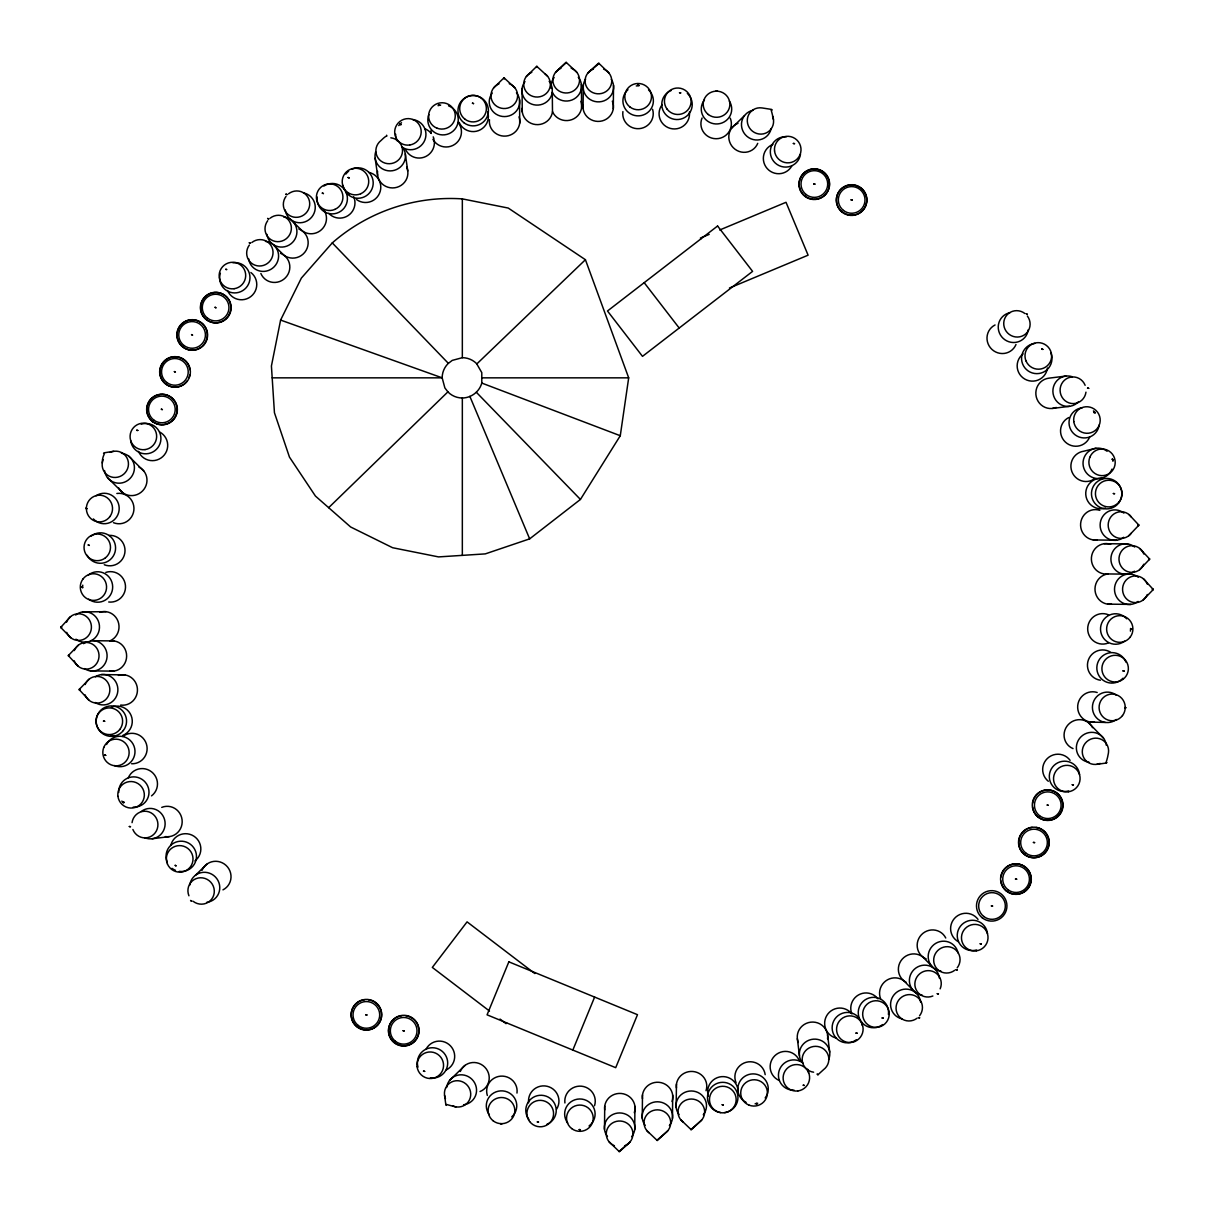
<?xml version="1.0" encoding="UTF-8"?>
<svg xmlns="http://www.w3.org/2000/svg" width="1214" height="1214" viewBox="0 0 1214 1214"><rect width="100%" height="100%" fill="white"/><g stroke="black" fill="none" stroke-linecap="round" stroke-linejoin="round"><path stroke-width="1.5" d="M103.554 453.338C106.104 452.473 102.037 455.811 102.264 462.944M583.084 108.501L583.312 85.117M613.298 108.744L613.525 85.375M604.496 1129.46L604.724 1106.075M634.71 1129.703L634.937 1106.333M642.252 1118.291L642.479 1094.922M672.465 1118.534L672.693 1095.165M676.137 1107.502L676.456 1084.102M1106.971 762.513C1104.937 762.893 1106.667 763.303 1108.443 752.938A13.354 12.975 -44.5 0 0 1095.149 738.158A13.354 12.975 -44.5 0 0 1082.524 754.228A13.354 12.975 -44.5 0 0 1100.203 763.424M481.791 383.063L481.791 372.622L476.586 363.593A20.152 20.152 0 0 0 462.337 357.69L452.245 360.391L448.072 363.593A20.152 20.152 0 0 0 442.169 377.842L444.87 387.919L448.072 392.092A20.152 20.152 0 0 0 462.337 397.995C471.244 397.949 479.439 391.652 481.791 383.063L620.278 435.72L580.429 499.44L529.653 538.864L485.281 553.888L438.542 556.907L392.623 547.726L350.634 526.982L315.443 496.071L289.463 457.101L274.44 412.745L271.42 366.006L280.601 320.071L301.36 278.097L332.272 242.906A179.414 179.414 0 0 1 462.337 198.884L508.256 208.064L585.421 259.72L628.685 377.842L620.278 435.72M772.15 110.079C770.344 109.958 770.89 107.12 773.47 119.533M572.841 1050.064L594.617 997.073M70.564 616.606L60.7 627.395L70.822 637.79M78.394 645.135L68.318 655.575L78.227 666.319M1128.823 535.723L1138.899 525.131L1128.99 514.539M1139.627 569.685L1149.704 559.108L1139.809 548.516M1143.224 599.928L1153.3 589.503L1143.391 578.759M818.008 1074.694L817.098 1074.011L817.902 1074.8L823.502 1069.686A13.354 13.005 -7.7 0 0 823.76 1049.048A13.354 13.005 -7.7 0 0 803.258 1054.283A13.354 13.005 -7.7 0 0 813.608 1072.205M506.633 1022.871L506.026 1023.645L500.016 1019.062M68.424 655.287L69.426 655.575L68.424 656M89.199 679.112L79.122 689.537L89.032 700.281M1149.491 559.639L1148.596 559.093L1149.597 558.835M1153.179 589.776L1152.192 589.336L1153.194 589.078M386.629 135.224C386.978 137.41 388.177 133.328 380.999 140.536A13.354 13.005 -8.9 0 0 381.15 161.174A13.354 13.005 -8.9 0 0 401.546 155.529A13.354 13.005 -8.9 0 0 390.832 137.819M493.597 87.939L503.992 77.817L514.782 87.681M503.719 77.924L504.159 78.925L504.432 77.924M526.375 76.436L536.77 66.33L547.544 76.194M536.497 66.436L536.937 67.438L537.195 66.436M557.954 69.972L566.058 62.263L576.68 72.127M555.511 72.385L566.452 62.475M195.5 875.233L206.759 864.216M328.66 507.68L447.905 391.864M731.845 127.88L744.516 115.588M449.559 1080.414L464.977 1065.406M476.829 363.927L585.421 259.72M587.895 72.992L599.094 63.431M630.127 1141.828L619.383 1151.737L608.958 1141.646M667.882 1130.659L657.29 1140.568L646.713 1130.492M701.844 1119.854L691.252 1129.764L680.675 1119.672M590.383 70.64L598.639 63.098L609.064 73.174M627.638 1144.18L619.003 1151.509M60.912 626.849L61.808 627.228L60.928 627.775M83.523 643.648L86.194 642.085M79.35 689.157L80.23 689.552L79.335 690.068M1138.671 525.677L1137.791 525.131L1138.686 524.752M709.188 234.378L700.463 238.02L700.842 238.93M719.674 230.007L786.019 202.298L808.099 255.183L729.447 288.022M1095.923 448.269L1083.799 451.198A15.236 15.023 76.2 0 0 1071.856 471.563A15.236 15.023 76.2 0 0 1094.163 479.09M104.192 452.822L113.615 451.304M1096.864 764.334L1106.455 762.999M1065.877 376.067L1048.82 378.176A15.236 14.841 82.3 0 0 1036.316 397.054A15.236 14.841 82.3 0 0 1056.286 407.449M1052.538 408.42L1069.595 406.326M152.145 838.753L169.201 836.643M82.673 611.902L106.043 611.674M272.194 377.842L442.169 377.842L280.601 320.071M482.489 377.842L628.685 377.842M1104.3 543.69L1127.685 543.933M1110.643 544.327A15.236 14.72 -89.5 0 0 1091.447 557.363A15.236 14.72 -89.5 0 0 1107.896 573.949L1125.651 574.131M1107.654 604.147L1131.023 604.39M92.37 640.704L113.964 640.916M90.337 670.902L113.721 671.13M1093.237 539.942L1116.637 540.245M101.384 674.574L124.784 674.878M446.373 1105.393C445.917 1103.602 445.614 1104.619 455.948 1106.88M1090.567 722.102L1105.317 722.436M771.649 109.427L762.073 107.94A13.354 12.975 45.5 0 0 747.293 121.233A13.354 12.975 45.5 0 0 763.363 133.874A13.354 12.975 45.5 0 0 772.559 116.18M349.192 194.255L346.172 192.571L344.139 189.172A15.236 15.129 -60.5 0 1 343.046 185.363M534.828 973.552L467.071 921.866L432.321 967.421L489.485 1011.034M292.271 221.069L302.256 230.872A15.236 14.902 -45.7 0 0 324.123 210.326M273.939 245.41L283.939 255.213A15.236 14.902 -45.7 0 0 306.156 250.281A15.236 14.902 -45.7 0 0 298.856 228.991M690.827 1129.642L699.37 1122.206A13.354 12.899 0.5 0 0 701.237 1103.283A13.354 12.899 0.5 0 0 681.555 1103.131A13.354 12.899 0.5 0 0 683.118 1122.07M128.593 456.024L143.905 471.138M107.485 477.633L122.811 492.763M932.64 966.981L922.837 956.981A15.236 14.902 -44.5 0 0 900.879 960.896A15.236 14.902 -44.5 0 0 906.221 982.338M915.037 992.187L904.035 980.942A15.236 14.902 -44.5 0 0 880.59 998.727M1088.503 722.709L1103.526 738.127M476.343 392.274L580.429 499.44M332.272 242.906L448.376 363.365M644.179 282.665L679.187 328.023M656.759 1140.356L665.393 1133.026A13.354 12.899 0.5 0 0 667.275 1114.103A13.354 12.899 0.5 0 0 647.593 1113.936A13.354 12.899 0.5 0 0 649.156 1132.89M856.462 1039.685A15.236 15.129 -59.4 0 1 835.217 1036.908A15.236 15.129 -59.4 0 1 838.13 1015.572A15.236 15.129 -59.4 0 1 859.375 1018.364L861.333 1021.793A15.236 15.129 -59.4 0 1 862.335 1025.633M469.848 396.356L529.653 538.864M405.309 153.905L407.752 170.916M375.141 158.23L377.584 175.241M444.552 1095.301L445.872 1104.892M827.599 1035.056L829.708 1052.113M797.355 1038.759L799.465 1055.831M551.217 88.44L551.171 84.601A15.236 14.72 -0.7 0 1 554.115 77.514M581.385 84.236L581.627 107.621M522.232 108.183A15.236 14.72 -0.7 0 0 535.541 124.541A15.236 14.72 -0.7 0 0 552.491 111.673L552.249 88.288L551.171 84.601A15.236 14.72 -0.7 0 0 549.153 81.292M522.035 88.652L522.278 112.022M519.546 99.76L519.713 123.16M462.337 198.884L462.337 357.69M462.337 397.995L462.337 555.375M1124.574 641.174A15.236 15.008 -89.5 0 1 1103.814 638.534A15.236 15.008 -89.5 0 1 1105.817 617.395A15.236 15.008 -89.5 0 1 1126.698 618.806M1130.538 628.457A15.236 15.008 -89.5 0 1 1130.401 631.113M1108.321 642.98A15.236 15.008 -89.5 0 1 1087.683 628.731A15.236 15.008 -89.5 0 1 1108.564 614.83M1032.689 803.091A15.236 15.236 0 0 1 1056.074 792.423A15.236 15.236 0 0 1 1055.861 818.13A15.236 15.236 0 0 1 1032.659 807.067M836.446 1038.091A15.236 15.129 -59.4 0 1 826.719 1015.648A15.236 15.129 -59.4 0 1 851.029 1012.962M851.879 1013.963A15.236 15.129 -59.4 0 1 877.98 998.864M859.375 1018.364A15.236 15.129 -59.4 0 1 871.5 997.453A15.236 15.129 -59.4 0 1 888.42 1014.494M882.578 1024.586A15.236 15.129 -59.4 0 1 861.333 1021.793M932.868 995.996A13.354 13.05 -44.5 0 1 914.931 985.571A13.354 13.05 -44.5 0 1 930.03 970.73A13.354 13.05 -44.5 0 1 940.152 988.833M922.2 995.146A15.236 14.902 -44.5 0 1 909.407 979.592A15.236 14.902 -44.5 0 1 924.082 965.16A15.236 14.902 -44.5 0 1 939.424 978.196M926.206 958.939A15.236 14.902 -44.5 0 1 921.335 934.841A15.236 14.902 -44.5 0 1 945.752 937.997M941.002 971.185A15.236 14.902 -44.5 0 1 928.194 956.071A15.236 14.902 -44.5 0 1 942.034 941.26A15.236 14.902 -44.5 0 1 958.043 952.944M902.093 1018.895A15.236 14.902 -44.5 0 1 890.681 1002.688A15.236 14.902 -44.5 0 1 905.705 989.106A15.236 14.902 -44.5 0 1 920.622 1002.157M642.449 1098.761A15.236 14.72 0.5 0 1 659.02 1082.311A15.236 14.72 0.5 0 1 672.07 1101.508M645.211 1125.363A15.236 14.72 0.5 0 1 647.168 1105.559A15.236 14.72 0.5 0 1 667.761 1105.726A15.236 14.72 0.5 0 1 669.384 1125.56M958.453 941.791A15.236 15.114 -44.2 0 1 954.386 918.512A15.236 15.114 -44.2 0 1 978.029 919.393M976.633 949.955A15.236 15.114 -44.2 0 1 957.618 938.908A15.236 15.114 -44.2 0 1 969.91 920.485A15.236 15.114 -44.2 0 1 987.498 933.672M1068.699 790.891A15.236 15.114 -44.2 0 1 1049.685 779.843A15.236 15.114 -44.2 0 1 1061.977 761.406A15.236 15.114 -44.2 0 1 1079.565 774.608M1048.319 781.27A15.236 15.114 -44.2 0 1 1047.363 758.477A15.236 15.114 -44.2 0 1 1070.095 760.328M1036.134 827.432A15.236 15.236 0 0 1 1048.638 846.811A15.236 15.236 0 0 1 1027.651 856.371A15.236 15.236 0 0 1 1021.232 834.23M1022.006 833.153A15.236 15.236 0 0 1 1027.09 828.95M1028.304 828.403A15.236 15.236 0 0 1 1032.158 827.402M1138.095 601.431A15.236 14.72 -89.5 0 1 1118.291 599.473A15.236 14.72 -89.5 0 1 1118.458 578.881A15.236 14.72 -89.5 0 1 1138.292 577.257M1147.321 594.481A13.354 12.899 -89.5 0 1 1127.518 599.807A13.354 12.899 -89.5 0 1 1127.7 578.623A13.354 12.899 -89.5 0 1 1147.412 584.268M1111.493 604.193A15.236 14.72 -89.5 0 1 1095.089 590.93A15.236 14.72 -89.5 0 1 1107.896 573.949M1134.498 571.187A15.236 14.72 -89.5 0 1 1114.695 569.229A15.236 14.72 -89.5 0 1 1114.862 548.637A15.236 14.72 -89.5 0 1 1134.695 547.013M954.69 970.305A13.354 13.05 -44.5 0 1 933.93 962.748A13.354 13.05 -44.5 0 1 949.97 946.966A13.354 13.05 -44.5 0 1 957.178 967.861M1000.989 877.009A15.236 15.236 0 0 1 1024.358 866.341A15.236 15.236 0 0 1 1024.146 892.047A15.236 15.236 0 0 1 1000.943 880.985M1116.379 719.477A15.236 14.947 -88.8 0 1 1096.288 717.58A15.236 14.947 -88.8 0 1 1096.409 696.988A15.236 14.947 -88.8 0 1 1116.531 695.303M1094.467 722.118A15.236 14.947 -88.8 0 1 1077.729 705.592A15.236 14.947 -88.8 0 1 1097.183 692.496M509.243 83.69A13.354 12.899 -0.7 0 1 514.964 103.372A13.354 12.899 -0.7 0 1 493.794 103.63A13.354 12.899 -0.7 0 1 499.03 83.812M516.451 92.765A15.236 14.72 -0.7 0 1 514.888 112.599A15.236 14.72 -0.7 0 1 494.31 112.841A15.236 14.72 -0.7 0 1 492.277 93.053M519.061 116.817A15.236 14.72 -0.7 0 1 506.086 136.059A15.236 14.72 -0.7 0 1 489.454 119.685M412.699 119.549A15.236 15.038 -45.7 0 1 424.824 140.141A15.236 15.038 -45.7 0 1 401.652 146.773M396.841 140.642A15.236 15.038 -45.7 0 1 395.673 134.208M398.738 125.603A15.236 15.038 -45.7 0 1 401.515 122.751M433.216 136.863A15.236 15.038 -45.7 0 1 434.02 139.367M434.263 140.672A15.236 15.038 -45.7 0 1 405.871 150.141M424.976 128.821A15.236 15.038 -45.7 0 1 431.228 133.479M578.289 77.241A15.236 14.72 -0.7 0 1 574.07 98.987A15.236 14.72 -0.7 0 1 552.294 92.143A15.236 14.72 -0.7 0 1 531.489 104.055A15.236 14.72 -0.7 0 1 524.979 81.581M571.157 68.136A13.354 12.899 -0.7 0 1 576.878 87.833A13.354 12.899 -0.7 0 1 555.693 88.076A13.354 12.899 -0.7 0 1 560.944 68.257M580.975 101.278A15.236 14.72 -0.7 0 1 571.87 119.64A15.236 14.72 -0.7 0 1 552.491 111.673M232.891 262.725A15.236 15.114 -45.3 0 1 249.978 277.9A15.236 15.114 -45.3 0 1 232.329 292.741A15.236 15.114 -45.3 0 1 220.356 273.256M250.873 272.513A15.236 15.114 -45.3 0 1 250.782 296.595A15.236 15.114 -45.3 0 1 227.549 290.48M545.056 73.842A13.354 12.899 -0.7 0 1 546.179 93.554A13.354 12.899 -0.7 0 1 525.874 91.217A13.354 12.899 -0.7 0 1 531.808 72.309M189.794 374.989A15.236 15.236 0 0 1 189.02 377.539M187.077 380.999A15.236 15.236 0 0 1 184.3 383.852M183.223 384.626A15.236 15.236 0 0 1 161.052 378.267A15.236 15.236 0 0 1 170.552 357.265A15.236 15.236 0 0 1 189.961 369.709M66.573 622.129A13.354 12.899 89.3 0 1 86.27 616.424A13.354 12.899 89.3 0 1 86.513 637.593A13.354 12.899 89.3 0 1 66.694 632.357M75.951 639.186A15.236 14.72 89.3 0 0 83.022 642.115L86.877 642.069A15.236 14.72 89.3 0 0 98.304 621.007A15.236 14.72 89.3 0 0 75.663 615.012M99.7 612.326A15.236 14.72 89.3 0 1 118.077 621.416A15.236 14.72 89.3 0 1 110.11 640.81M265.487 241.358A15.236 14.902 -45.7 0 1 278.583 256.655A15.236 14.902 -45.7 0 1 264.197 271.39A15.236 14.902 -45.7 0 1 248.597 258.658M280.525 253.316A15.236 14.902 -45.7 0 1 285.427 277.794A15.236 14.902 -45.7 0 1 260.858 273.469M251.814 242.527A13.354 13.05 -45.7 0 1 272.74 249.659A13.354 13.05 -45.7 0 1 257.019 265.76A13.354 13.05 -45.7 0 1 249.386 245.016M283.818 217.033A15.236 14.902 -45.7 0 1 296.914 232.329A15.236 14.902 -45.7 0 1 282.528 247.049A15.236 14.902 -45.7 0 1 266.928 234.332M270.145 218.186A13.354 13.05 -45.7 0 1 291.072 225.334A13.354 13.05 -45.7 0 1 275.335 241.434A13.354 13.05 -45.7 0 1 267.717 220.69M303.439 192.889A15.236 14.902 -45.7 0 1 315.185 208.869A15.236 14.902 -45.7 0 1 300.419 222.739A15.236 14.902 -45.7 0 1 285.26 209.992M229.765 313.242A15.236 15.236 0 0 1 203.922 317.324A15.236 15.236 0 0 1 212.587 292.635A15.236 15.236 0 0 1 230.205 311.983M141.249 424.187A15.236 15.114 -45.3 0 1 160.476 434.855A15.236 15.114 -45.3 0 1 148.548 453.535A15.236 15.114 -45.3 0 1 130.702 440.697M159.58 431.987A15.236 15.114 -45.3 0 1 162.737 456.631A15.236 15.114 -45.3 0 1 138.487 451.365M116.863 493.476A15.236 14.947 -90 0 1 133.859 510.32A15.236 14.947 -90 0 1 113.509 522.703M96.043 495.767A15.236 14.947 -90 0 1 116.24 499.394A15.236 14.947 -90 0 1 113.858 520.169A15.236 14.947 -90 0 1 93.387 518.939M110.292 452.291A13.354 12.975 -45.7 0 1 128.35 462.261A13.354 12.975 -45.7 0 1 113.555 477.406A13.354 12.975 -45.7 0 1 103.16 459.59M121.415 453.232A15.236 14.811 -45.7 0 1 134.42 468.437A15.236 14.811 -45.7 0 1 120.049 483.172A15.236 14.811 -45.7 0 1 104.525 470.531M138.942 467.087A15.236 14.811 -45.7 0 1 142.569 490.942A15.236 14.811 -45.7 0 1 118.638 487.876M201.509 346.901A15.236 15.236 0 0 1 177.077 337.522A15.236 15.236 0 0 1 196.926 320.466A15.236 15.236 0 0 1 202.51 346.036M403.018 147.896A15.236 14.841 -8.9 0 1 392.319 170.749A15.236 14.841 -8.9 0 1 375.672 151.811M406.705 167.198A15.236 14.841 -8.9 0 1 394.762 187.775A15.236 14.841 -8.9 0 1 377.569 171.356M323.91 186.03A15.236 15.129 -60.5 0 1 344.139 189.172M317.188 197.017A15.236 15.129 -60.5 0 0 334.457 213.725A15.236 15.129 -60.5 0 0 346.172 192.571A15.236 15.129 -60.5 0 0 366.385 195.712A15.236 15.129 -60.5 0 0 371.393 175.757A15.236 15.129 -60.5 0 0 352.045 169.125M345.884 174.057A15.236 15.129 -60.5 0 1 348.646 171.189M353.744 196.805A15.236 15.129 -60.5 0 1 328.812 213.421M448.512 105.815A15.236 15.023 -15 0 1 457.253 125.194A15.236 15.023 -15 0 1 437.571 133.95A15.236 15.023 -15 0 1 428.846 114.571M438.102 105.694A15.236 15.023 -15 0 1 440.682 105.041M458.073 122.417A15.236 15.023 -15 0 1 454.719 144.375A15.236 15.023 -15 0 1 432.897 139.322M431.031 133.085A15.236 15.023 -15 0 1 431.091 130.459M109.093 535.389A15.236 15.099 -75.7 0 1 124.814 553.023A15.236 15.099 -75.7 0 1 104.267 564.738M91.156 536.102A15.236 15.099 -75.7 0 1 112.887 539.335A15.236 15.099 -75.7 0 1 108.334 561.035A15.236 15.099 -75.7 0 1 87.135 555.284M288.477 193.861A13.354 13.05 -45.7 0 1 309.403 200.993A13.354 13.05 -45.7 0 1 293.667 217.094A13.354 13.05 -45.7 0 1 286.049 196.349M105.815 572.401A15.236 15.008 89.3 0 1 125.437 585.36A15.236 15.008 89.3 0 1 108.714 602.007M88.379 575.011A15.236 15.008 89.3 0 1 108.607 576.559A15.236 15.008 89.3 0 1 108.85 597.151A15.236 15.008 89.3 0 1 88.668 599.185M82.673 587.834A15.236 15.008 89.3 0 1 82.749 585.178M487.618 111.673A15.236 15.19 -0.7 0 1 478.528 130.626A15.236 15.19 -0.7 0 1 459.135 122.386M368.677 172.373A15.236 15.129 -60.5 0 1 379.466 193.436A15.236 15.129 -60.5 0 1 356.582 199.551M720.6 1112.555A15.236 15.19 0.5 0 1 709.932 1089.246A15.236 15.19 0.5 0 1 735.638 1089.459A15.236 15.19 0.5 0 1 724.576 1112.585M708.308 1096.242A15.236 15.19 0.5 0 1 721.677 1076.651A15.236 15.19 0.5 0 1 737.96 1093.89M1089.11 762.255A15.236 14.811 -44.5 0 1 1076.393 746.792A15.236 14.811 -44.5 0 1 1091.067 732.346A15.236 14.811 -44.5 0 1 1106.333 745.305M1073.039 748.598A15.236 14.811 -44.5 0 1 1068.244 724.606A15.236 14.811 -44.5 0 1 1092.585 727.672M917.071 1018.227A13.354 13.05 -44.5 0 1 896.296 1010.67A13.354 13.05 -44.5 0 1 912.351 994.888A13.354 13.05 -44.5 0 1 919.559 1015.784M807.659 1069.246A15.236 15.038 -44.5 0 1 808.63 1073.07M794.032 1090.142A15.236 15.038 -44.5 0 1 779.206 1070.445A15.236 15.038 -44.5 0 1 802.97 1063.024M779.297 1080.506A15.236 15.038 -44.5 0 1 774.744 1055.801A15.236 15.038 -44.5 0 1 799.358 1060.763M676.426 1087.941A15.236 14.72 0.5 0 1 692.997 1071.492A15.236 14.72 0.5 0 1 706.032 1090.703M679.096 1114.558A15.236 14.72 0.5 0 1 681.054 1094.77A15.236 14.72 0.5 0 1 701.646 1094.937A15.236 14.72 0.5 0 1 703.285 1114.755M1122.98 678.216A15.236 15.099 -74.5 0 1 1100.127 677.412A15.236 15.099 -74.5 0 1 1104.33 654.741A15.236 15.099 -74.5 0 1 1125.97 662.116M1100.43 680.235A15.236 15.099 -74.5 0 1 1088.412 659.855A15.236 15.099 -74.5 0 1 1110.81 652.358M736.063 1082.706A15.236 15.023 -13.8 0 1 746.094 1062.311A15.236 15.023 -13.8 0 1 765.184 1074.663M746.079 1102.342A15.236 15.023 -13.8 0 1 739.933 1081.355A15.236 15.023 -13.8 0 1 761.527 1076.378A15.236 15.023 -13.8 0 1 765.169 1097.926M757.688 1103.207A15.236 15.023 -13.8 0 1 755.108 1103.799M801.635 1061.886A15.236 14.841 -7.7 0 1 813.441 1039.169A15.236 14.841 -7.7 0 1 828.585 1059.731M798.326 1042.507A15.236 14.841 -7.7 0 1 810.679 1022.173A15.236 14.841 -7.7 0 1 827.553 1038.926M567.712 1123.011A15.236 15.008 0.5 0 1 570.701 1101.993A15.236 15.008 0.5 0 1 592.037 1104.937A15.236 15.008 0.5 0 1 589.063 1125.955M564.905 1102.965A15.236 15.008 0.5 0 1 581.476 1086.196A15.236 15.008 0.5 0 1 594.511 1105.772M405.795 1015.708A15.236 15.236 0 0 1 416.463 1039.093A15.236 15.236 0 0 1 390.756 1038.88A15.236 15.236 0 0 1 401.819 1015.678M607.455 1136.516A15.236 14.72 0.5 0 1 609.413 1116.728A15.236 14.72 0.5 0 1 630.005 1116.895A15.236 14.72 0.5 0 1 631.629 1136.714M604.693 1109.93A15.236 14.72 0.5 0 1 621.264 1093.48A15.236 14.72 0.5 0 1 634.315 1112.677M614.405 1145.758A13.354 12.899 0.5 0 1 609.079 1125.955A13.354 12.899 0.5 0 1 630.263 1126.137A13.354 12.899 0.5 0 1 624.618 1145.849M426.16 1048.957A15.236 15.114 45.8 0 1 450.409 1045.8A15.236 15.114 45.8 0 1 446.312 1069.898M417.995 1067.136A15.236 15.114 45.8 0 1 430.333 1047.879A15.236 15.114 45.8 0 1 447.693 1063.054A15.236 15.114 45.8 0 1 430.317 1077.895M528.621 1102.813A15.236 15.099 15.5 0 1 547.119 1086.272A15.236 15.099 15.5 0 1 556.528 1109.247M528.879 1119.46A15.236 15.099 15.5 0 1 532.916 1097.547A15.236 15.099 15.5 0 1 554.57 1103.541A15.236 15.099 15.5 0 1 546.755 1124.407M74.282 650.583A13.354 12.899 -89.5 0 1 94.085 645.271A13.354 12.899 -89.5 0 1 93.918 666.44A13.354 12.899 -89.5 0 1 74.206 660.795M110.125 640.886A15.236 14.72 -89.5 0 1 126.635 656.121A15.236 14.72 -89.5 0 1 109.882 671.099M90.595 640.688A15.236 14.72 -89.5 0 1 106.726 659.217A15.236 14.72 -89.5 0 1 84.373 668.595M489.394 1114.816A15.236 14.947 1.2 0 1 491.974 1094.148A15.236 14.947 1.2 0 1 513.112 1096.09A15.236 14.947 1.2 0 1 511.762 1116.88M487.33 1095.453A15.236 14.947 1.2 0 1 500.638 1076.15A15.236 14.947 1.2 0 1 516.982 1093.07M368.479 999.805A15.236 15.236 0 0 1 379.132 1023.19A15.236 15.236 0 0 1 353.441 1022.977A15.236 15.236 0 0 1 364.488 999.775M445.462 1098.64A13.354 12.975 45.5 0 1 455.796 1080.779A13.354 12.975 45.5 0 1 470.637 1095.878A13.354 12.975 45.5 0 1 452.625 1105.924M460.288 1071.476A15.236 14.811 45.5 0 1 484.765 1067.136A15.236 14.811 45.5 0 1 480.031 1091.538M446.631 1087.547A15.236 14.811 45.5 0 1 462.094 1074.83A15.236 14.811 45.5 0 1 476.541 1089.504A15.236 14.811 45.5 0 1 463.581 1104.77M1015.997 344.503A15.236 14.902 45.5 0 1 991.914 349.389A15.236 14.902 45.5 0 1 995.055 324.973M1028.258 329.722A15.236 14.902 45.5 0 1 1013.129 342.515A15.236 14.902 45.5 0 1 998.318 328.69A15.236 14.902 45.5 0 1 1010.002 312.681M1027.363 316.019A13.354 13.05 45.5 0 1 1019.806 336.794A13.354 13.05 45.5 0 1 1004.024 320.754A13.354 13.05 45.5 0 1 1024.919 313.546M648.519 89.866A15.236 15.008 0.5 0 1 648.989 111.4A15.236 15.008 0.5 0 1 627.122 111.218A15.236 15.008 0.5 0 1 627.942 89.699M636.273 85.951A15.236 15.008 0.5 0 1 638.928 85.86M652.571 109.29A15.236 15.008 0.5 0 1 639.201 128.654A15.236 15.008 0.5 0 1 622.903 111.612M1085.969 392.168A13.354 13.005 82.3 0 1 1067.015 402.016A13.354 13.005 82.3 0 1 1064.359 380.316A13.354 13.005 82.3 0 1 1085.134 385.308M1078.624 401.622A15.236 14.841 82.3 0 1 1059.336 403.685A15.236 14.841 82.3 0 1 1054.405 384.383A15.236 14.841 82.3 0 1 1072.281 376.735M689.4 112.022A15.236 15.099 15.5 0 1 670.265 128.396A15.236 15.099 15.5 0 1 662.267 104.51M687.352 93.402A15.236 15.099 15.5 0 1 686.547 116.256A15.236 15.099 15.5 0 1 663.876 112.052A15.236 15.099 15.5 0 1 671.266 90.428M1105.377 508.089A15.236 15.19 -89.5 0 1 1085.786 494.72A15.236 15.19 -89.5 0 1 1103.04 478.422M1097.092 539.972A15.236 14.72 -89.5 0 1 1080.642 523.401A15.236 14.72 -89.5 0 1 1099.838 510.35M1123.709 537.286A15.236 14.72 -89.5 0 1 1103.905 535.328A15.236 14.72 -89.5 0 1 1104.072 514.736A15.236 14.72 -89.5 0 1 1123.906 513.112M1131.22 533.28A13.354 12.899 -89.5 0 1 1112.267 534.828A13.354 12.899 -89.5 0 1 1112.434 515.161A13.354 12.899 -89.5 0 1 1131.357 517.027M1099.171 425.006A15.236 15.038 45.5 0 1 1083.465 437.92A15.236 15.038 45.5 0 1 1069.033 423.246A15.236 15.038 45.5 0 1 1082.205 407.767M1093.404 410.939A15.236 15.038 45.5 0 1 1095.347 412.745M1089.656 437.101A15.236 15.038 45.5 0 1 1065.422 442.108A15.236 15.038 45.5 0 1 1068.715 417.57M1112.009 469.105A15.236 15.023 76.2 0 1 1091.265 476.89A15.236 15.023 76.2 0 1 1085.286 455.235A15.236 15.023 76.2 0 1 1107.077 451.229M1112.343 458.695A15.236 15.023 76.2 0 1 1112.935 461.29M1050.808 352.758A15.236 15.129 30.6 0 1 1041.354 372.971A15.236 15.129 30.6 0 1 1021.915 361.696A15.236 15.129 30.6 0 1 1034.768 343.441M1047.454 368.024A15.236 15.129 30.6 0 1 1024.783 379.072A15.236 15.129 30.6 0 1 1023.114 353.896M730.251 118.153A15.236 14.947 1.2 0 1 716.063 138.73A15.236 14.947 1.2 0 1 702.087 117.986M729.371 101.081A15.236 14.947 1.2 0 1 726.048 120.672A15.236 14.947 1.2 0 1 705.82 119.685A15.236 14.947 1.2 0 1 704.454 99.867M800.496 154.254A15.236 15.114 45.8 0 1 783.713 166.971A15.236 15.114 45.8 0 1 770.374 150.445A15.236 15.114 45.8 0 1 786.399 136.772M791.862 165.878A15.236 15.114 45.8 0 1 767.172 168.534A15.236 15.114 45.8 0 1 772.923 144.39M771.178 128.563A15.236 14.811 45.5 0 1 755.487 139.959A15.236 14.811 45.5 0 1 741.511 125.755A15.236 14.811 45.5 0 1 753.15 110.246M757.733 143.358A15.236 14.811 45.5 0 1 733.256 147.683A15.236 14.811 45.5 0 1 737.991 123.282M1143.74 564.237A13.354 12.899 -89.5 0 1 1123.936 569.563A13.354 12.899 -89.5 0 1 1124.103 548.379A13.354 12.899 -89.5 0 1 1143.816 554.024M611.325 79.365A15.236 14.72 0.5 0 1 608.275 98.38A15.236 14.72 0.5 0 1 588.35 98.213A15.236 14.72 0.5 0 1 585.618 79.153M603.616 69.061A13.354 12.899 0.5 0 1 608.942 88.865A13.354 12.899 0.5 0 1 587.758 88.698A13.354 12.899 0.5 0 1 593.403 68.986M612.326 101.187A15.236 14.72 0.5 0 1 600.065 121.309A15.236 14.72 0.5 0 1 583.115 104.647M167.213 862.077A15.236 15.129 30.6 0 1 177.942 841.53A15.236 15.129 30.6 0 1 196.456 855.764A15.236 15.129 30.6 0 1 179.277 871.364M175.453 870.317A15.236 15.129 30.6 0 1 172.009 868.329M170.795 845.49A15.236 15.129 30.6 0 1 193.8 836.112A15.236 15.129 30.6 0 1 194.908 860.923M111.4 707.185A15.236 15.19 -89.5 0 1 131.173 715.592A15.236 15.19 -89.5 0 1 122.796 735.441M114.981 736.397A15.236 15.19 -89.5 0 1 111.157 735.335M85.101 684.559A13.354 12.899 -89.5 0 1 104.905 679.233A13.354 12.899 -89.5 0 1 104.723 700.417A13.354 12.899 -89.5 0 1 85.01 694.772M118.426 675.409A15.236 14.72 -89.5 0 1 137.41 688.763A15.236 14.72 -89.5 0 1 120.687 705.061M95.375 676.79A15.236 14.72 -89.5 0 1 114.389 679.825A15.236 14.72 -89.5 0 1 114.237 699.75A15.236 14.72 -89.5 0 1 95.162 702.481M106.544 744.516A15.236 15.023 76.2 0 1 126.362 737.733A15.236 15.023 76.2 0 1 133.752 757.642A15.236 15.023 76.2 0 1 114.374 765.564M122.796 736.503A15.236 15.023 76.2 0 1 146.378 743.894A15.236 15.023 76.2 0 1 131.613 763.758M188.929 895.78A13.354 13.05 45.5 0 1 200.492 877.768A13.354 13.05 45.5 0 1 213.71 895.188A13.354 13.05 45.5 0 1 193.102 901.289M189.763 885.112A15.236 14.902 45.5 0 1 205.333 872.32A15.236 14.902 45.5 0 1 219.764 887.009A15.236 14.902 45.5 0 1 206.729 902.351M202.025 870.317A15.236 14.902 45.5 0 1 226.108 865.445A15.236 14.902 45.5 0 1 222.966 889.862M118.729 792.454A15.236 15.038 45.5 0 1 133.677 776.869A15.236 15.038 45.5 0 1 149.003 792.454A15.236 15.038 45.5 0 1 133.176 807.128M123.616 803.031A15.236 15.038 45.5 0 1 121.84 801.058M128.365 777.719A15.236 15.038 45.5 0 1 151.583 771.846A15.236 15.038 45.5 0 1 151.538 795.868M141.31 811.438A15.236 14.841 82.3 0 1 165.013 821.832A15.236 14.841 82.3 0 1 144.527 837.63M132.053 822.652A13.354 13.005 82.3 0 1 151.006 812.803A13.354 13.005 82.3 0 1 153.662 834.504A13.354 13.005 82.3 0 1 132.887 829.511M161.735 807.386A15.236 14.841 82.3 0 1 182.07 819.723A15.236 14.841 82.3 0 1 165.332 836.598M122.948 802.151L124.101 802.317L122.948 802.151M1093.92 412.502L1095.074 412.669L1093.92 412.502M136.651 430.302L137.804 430.439L136.651 430.302M225.713 269.417L226.851 269.554L225.758 269.265M129.337 826.522L130.459 826.688L129.337 826.522M500.638 1123.648L501.777 1123.8L500.638 1123.648M537.347 1121.933L538.485 1122.1L537.347 1121.933M679.537 92.734L680.675 92.886L679.537 92.734M716.245 91.02L717.383 91.187L716.245 91.02M856.007 1033.084L857.16 1033.235L856.007 1033.084M882.123 1017.985L883.261 1018.136L882.123 1017.985M1087.562 388.146L1088.685 388.313L1087.562 388.146M1124.725 707.595L1125.848 707.762L1124.725 707.595M103.494 721.116L104.647 721.283L103.494 721.116M365.778 1014.813L366.932 1014.98L365.778 1014.813M403.109 1030.716L404.247 1030.883L403.109 1030.716M579.215 1129.566L580.368 1129.733L579.215 1129.566M637.654 85.101L638.807 85.253L637.654 85.101M722.193 1104.725L723.347 1104.892L722.193 1104.725M813.775 183.936L814.913 184.103L813.775 183.936M851.09 199.855L852.243 200.007L851.09 199.855M991.413 905.917L992.566 906.069L991.413 905.917M1015.496 879.042L1016.649 879.209L1015.496 879.042M1033.433 842.44L1034.586 842.607L1033.433 842.44M1047.196 805.125L1048.35 805.292L1047.242 804.973M1113.375 493.537L1114.528 493.703L1113.375 493.537M1130.659 629.019L1131.782 629.171L1130.659 629.019M1123.011 670.887L1124.149 671.054L1123.011 670.887M803.228 1085.286L804.366 1085.437L803.273 1085.134M423.519 1071.173L424.657 1071.355L423.519 1071.173M793.364 143.464L794.502 143.647L793.364 143.464M918.482 1017.666L919.605 1017.818L918.482 1017.666M937.284 993.705L938.422 993.856L937.284 993.705M956.101 969.758L957.239 969.895L956.101 969.758M980.199 943.779L981.337 943.946L980.199 943.779M1072.265 784.714L1073.404 784.881L1072.265 784.714M438.512 104.965L439.605 105.36L438.588 104.829M85.799 508.317L86.862 508.742L85.799 508.317M81.444 586.999L82.506 587.424L81.444 586.999M322.317 193.117L323.394 193.542L322.317 193.117M348.115 177.502L349.192 177.912L348.115 177.502M104.632 754.941L105.694 755.381L104.632 754.941M1112.328 459.438L1113.39 459.878L1112.328 459.438M88.243 544.98L89.305 545.405L88.243 544.98M161.325 409.239L162.403 409.679L161.401 409.118M174.346 371.651L175.423 372.091L174.421 371.53M191.554 334.7L192.631 335.125L191.615 334.563M215.09 307.354L216.092 307.916L215.166 307.218M472.458 103.175L473.536 103.6L472.458 103.175M399.846 124.253L400.908 124.678L399.846 124.253M249.325 242.83L250.388 243.255L249.325 242.83M267.657 218.505L268.719 218.915L267.657 218.505M285.988 194.164L287.05 194.589L285.988 194.164M756.201 1103.511L757.263 1103.936L756.261 1103.374M190.613 900.545L191.66 901L190.613 900.545M1026.361 313.819L1027.348 314.411L1026.422 313.698M175.18 865.4L176.182 865.977L175.256 865.279M1041.764 348.979L1042.841 349.42L1041.764 348.979M508.848 961.837L487.072 1014.828L615.71 1067.683L637.487 1014.692L508.848 961.837M717.58 226.016L607.486 310.996L642.494 356.355L752.589 271.375L717.58 226.016M1130.128 637.213A13.354 13.157 -89.5 0 0 1121.599 615.786A13.354 13.157 -89.5 0 0 1107.578 634.012A13.354 13.157 -89.5 0 0 1130.128 637.213M1039.563 815.732A13.354 13.354 0 0 0 1060.99 807.052A13.354 13.354 0 0 0 1042.78 792.833A13.354 13.354 0 0 0 1039.563 815.732M1038.137 817.098A15.236 15.236 0 0 0 1062.599 807.204A15.236 15.236 0 0 0 1041.794 790.967A15.236 15.236 0 0 0 1038.137 817.098M854.868 1041.491A13.354 13.248 -59.4 0 0 857.979 1018.607A13.354 13.248 -59.4 0 0 836.689 1027.454A13.354 13.248 -59.4 0 0 854.868 1041.491M880.969 1026.376A13.354 13.248 -59.4 0 0 884.096 1003.492A13.354 13.248 -59.4 0 0 862.79 1012.355A13.354 13.248 -59.4 0 0 880.969 1026.376M976.177 950.866A13.354 13.233 -44.2 0 0 985.48 929.742A13.354 13.233 -44.2 0 0 962.596 932.398A13.354 13.233 -44.2 0 0 976.177 950.866M982.338 917.89A15.236 15.236 0 0 0 1006.801 907.996A15.236 15.236 0 0 0 986.011 891.759A15.236 15.236 0 0 0 982.338 917.89M983.78 916.509A13.354 13.354 0 0 0 1005.207 907.844A13.354 13.354 0 0 0 986.982 893.625A13.354 13.354 0 0 0 983.78 916.509M1068.229 791.801A13.354 13.233 -44.2 0 0 1077.546 770.678A13.354 13.233 -44.2 0 0 1054.663 773.333A13.354 13.233 -44.2 0 0 1068.229 791.801M1024.373 854.428A15.236 15.236 0 0 0 1048.835 844.519A15.236 15.236 0 0 0 1028.03 828.282A15.236 15.236 0 0 0 1024.373 854.428M1025.8 853.047A13.354 13.354 0 0 0 1047.227 844.383A13.354 13.354 0 0 0 1029.017 830.148A13.354 13.354 0 0 0 1025.8 853.047M1006.421 891.015A15.236 15.236 0 0 0 1030.883 881.121A15.236 15.236 0 0 0 1010.094 864.884A15.236 15.236 0 0 0 1006.421 891.015M1007.863 889.65A13.354 13.354 0 0 0 1029.29 880.985A13.354 13.354 0 0 0 1011.065 866.75A13.354 13.354 0 0 0 1007.863 889.65M1122.495 715.577A13.354 13.081 -88.8 0 0 1113.951 694.18A13.354 13.081 -88.8 0 0 1100.051 712.451A13.354 13.081 -88.8 0 0 1122.495 715.577M409.755 144.997A13.354 13.172 -45.7 0 0 418.435 123.616A13.354 13.172 -45.7 0 0 395.673 127.015A13.354 13.172 -45.7 0 0 409.755 144.997M234.12 288.72A13.354 13.233 -45.3 0 0 242.997 267.414A13.354 13.233 -45.3 0 0 220.174 270.525A13.354 13.233 -45.3 0 0 234.12 288.72M166.015 384.17A15.236 15.236 0 0 0 190.279 373.791A15.236 15.236 0 0 0 169.156 357.978A15.236 15.236 0 0 0 166.015 384.17M166.879 382.547A13.354 13.354 0 0 0 188.14 373.457A13.354 13.354 0 0 0 169.626 359.602A13.354 13.354 0 0 0 166.879 382.547M207.624 318.25A13.354 13.354 0 0 0 228.869 309.16A13.354 13.354 0 0 0 210.371 295.305A13.354 13.354 0 0 0 207.624 318.25M206.759 319.874A15.236 15.236 0 0 0 231.024 309.494A15.236 15.236 0 0 0 209.901 293.667A15.236 15.236 0 0 0 206.759 319.874M145.058 449.605A13.354 13.233 -45.3 0 0 153.95 428.299A13.354 13.233 -45.3 0 0 131.112 431.41A13.354 13.233 -45.3 0 0 145.058 449.605M109.958 516.511A13.354 13.081 -90 0 0 100.974 495.282A13.354 13.081 -90 0 0 87.438 513.826A13.354 13.081 -90 0 0 109.958 516.511M184.088 345.595A13.354 13.354 0 0 0 205.333 336.506A13.354 13.354 0 0 0 186.835 322.651A13.354 13.354 0 0 0 184.088 345.595M183.223 347.219A15.236 15.236 0 0 0 207.488 336.839A15.236 15.236 0 0 0 186.364 321.012A15.236 15.236 0 0 0 183.223 347.219M334.927 209.385A13.354 13.248 -60.5 0 0 337.598 186.44A13.354 13.248 -60.5 0 0 316.475 195.727A13.354 13.248 -60.5 0 0 334.927 209.385M437.146 128.244A13.354 13.157 -15 0 0 455.113 113.782A13.354 13.157 -15 0 0 433.565 105.724A13.354 13.157 -15 0 0 437.146 128.244M105.421 557.833A13.354 13.233 -75.7 0 0 102.204 534.964A13.354 13.233 -75.7 0 0 84.161 549.289A13.354 13.233 -75.7 0 0 105.421 557.833M82.901 579.078A13.354 13.157 89.3 0 0 91.869 600.323A13.354 13.157 89.3 0 0 105.512 581.825A13.354 13.157 89.3 0 0 82.901 579.078M465.053 119.275A13.354 13.308 -0.7 0 0 486.298 110.201A13.354 13.308 -0.7 0 0 467.8 96.392A13.354 13.308 -0.7 0 0 465.053 119.275M464.052 122.842A15.236 15.19 -0.7 0 0 488.316 112.492A15.236 15.19 -0.7 0 0 467.193 96.725A15.236 15.19 -0.7 0 0 464.052 122.842M360.74 193.754A13.354 13.248 -60.5 0 0 363.396 170.825A13.354 13.248 -60.5 0 0 342.287 180.097A13.354 13.248 -60.5 0 0 360.74 193.754M152.736 421.653A15.236 15.236 0 0 0 177.001 411.273A15.236 15.236 0 0 0 155.878 395.445A15.236 15.236 0 0 0 152.736 421.653M153.01 421.759A15.236 15.236 0 0 0 177.274 411.379A15.236 15.236 0 0 0 156.151 395.567A15.236 15.236 0 0 0 153.01 421.759M153.875 420.135A13.354 13.354 0 0 0 175.12 411.045A13.354 13.354 0 0 0 156.621 397.19A13.354 13.354 0 0 0 153.875 420.135M714.606 1110.066A13.354 13.308 0.5 0 0 736.033 1101.432A13.354 13.308 0.5 0 0 717.808 1087.243A13.354 13.308 0.5 0 0 714.606 1110.066M797.901 1090.946A13.354 13.172 -44.5 0 0 807.006 1069.746A13.354 13.172 -44.5 0 0 784.198 1072.706A13.354 13.172 -44.5 0 0 797.901 1090.946M1123.087 679.263A13.354 13.233 -74.5 0 0 1120.34 656.334A13.354 13.233 -74.5 0 0 1101.993 670.295A13.354 13.233 -74.5 0 0 1123.087 679.263M749.023 1105.135A13.354 13.157 -13.8 0 0 767.278 1091.037A13.354 13.157 -13.8 0 0 745.897 1082.554A13.354 13.157 -13.8 0 0 749.023 1105.135M571.673 1128.565A13.354 13.157 0.5 0 0 593.1 1120.021A13.354 13.157 0.5 0 0 574.875 1106.015A13.354 13.157 0.5 0 0 571.673 1128.565M395.461 1041.324A13.354 13.354 0 0 0 416.888 1032.659A13.354 13.354 0 0 0 398.678 1018.425A13.354 13.354 0 0 0 395.461 1041.324M394.413 1042.538A15.236 15.236 0 0 0 418.876 1032.644A15.236 15.236 0 0 0 398.071 1016.406A15.236 15.236 0 0 0 394.413 1042.538M417.085 1066.666A13.354 13.233 45.8 0 0 438.208 1075.983A13.354 13.233 45.8 0 0 435.553 1053.099A13.354 13.233 45.8 0 0 417.085 1066.666M529.623 1121.524A13.354 13.233 15.5 0 0 552.537 1118.762A13.354 13.233 15.5 0 0 538.591 1100.43A13.354 13.233 15.5 0 0 529.623 1121.524M493.294 1120.932A13.354 13.081 1.2 0 0 514.706 1112.388A13.354 13.081 1.2 0 0 496.435 1098.473A13.354 13.081 1.2 0 0 493.294 1120.932M358.145 1025.42A13.354 13.354 0 0 0 379.572 1016.74A13.354 13.354 0 0 0 361.347 1002.521A13.354 13.354 0 0 0 358.145 1025.42M357.098 1026.634A15.236 15.236 0 0 0 381.56 1016.74A15.236 15.236 0 0 0 360.755 1000.503A15.236 15.236 0 0 0 357.098 1026.634M629.929 106.984A13.354 13.157 0.5 0 0 651.357 98.455A13.354 13.157 0.5 0 0 633.131 84.434A13.354 13.157 0.5 0 0 629.929 106.984M804.852 196.304A15.236 15.236 0 0 0 829.314 186.41A15.236 15.236 0 0 0 808.524 170.172A15.236 15.236 0 0 0 804.852 196.304M806.126 194.543A13.354 13.354 0 0 0 827.569 185.879A13.354 13.354 0 0 0 809.343 171.644A13.354 13.354 0 0 0 806.126 194.543M804.973 196.031A15.236 15.236 0 0 0 829.435 186.137A15.236 15.236 0 0 0 808.63 169.899A15.236 15.236 0 0 0 804.973 196.031M667.139 109.199A13.354 13.233 15.5 0 0 690.068 106.437A13.354 13.233 15.5 0 0 676.107 88.106A13.354 13.233 15.5 0 0 667.139 109.199M1118.625 503.051A15.236 15.19 -89.5 0 0 1108.761 478.589A15.236 15.19 -89.5 0 0 1092.57 499.394A15.236 15.19 -89.5 0 0 1118.625 503.051M1119.217 501.792A13.354 13.308 -89.5 0 0 1110.567 480.365A13.354 13.308 -89.5 0 0 1096.394 498.59A13.354 13.308 -89.5 0 0 1119.217 501.792M1073.783 421.562A13.354 13.172 45.5 0 0 1094.998 430.667A13.354 13.172 45.5 0 0 1092.039 407.843A13.354 13.172 45.5 0 0 1073.783 421.562M1089.823 457.283A13.354 13.157 76.2 0 0 1103.921 475.539A13.354 13.157 76.2 0 0 1112.403 454.157A13.354 13.157 76.2 0 0 1089.823 457.283M1026.012 360.953A13.354 13.248 30.6 0 0 1048.896 364.063A13.354 13.248 30.6 0 0 1040.049 342.773A13.354 13.248 30.6 0 0 1026.012 360.953M708.369 114.556A13.354 13.081 1.2 0 0 729.766 106.013A13.354 13.081 1.2 0 0 711.495 92.112A13.354 13.081 1.2 0 0 708.369 114.556M774.547 150.991A13.354 13.233 45.8 0 0 795.671 160.309A13.354 13.233 45.8 0 0 793.015 137.425A13.354 13.233 45.8 0 0 774.547 150.991M843.457 210.447A13.354 13.354 0 0 0 864.884 201.782A13.354 13.354 0 0 0 846.659 187.563A13.354 13.354 0 0 0 843.457 210.447M842.167 212.207A15.236 15.236 0 0 0 866.644 202.313A15.236 15.236 0 0 0 845.839 186.076A15.236 15.236 0 0 0 842.167 212.207M842.288 211.949A15.236 15.236 0 0 0 866.75 202.04A15.236 15.236 0 0 0 845.946 185.803A15.236 15.236 0 0 0 842.288 211.949M167.395 863.913A13.354 13.248 30.6 0 0 190.279 867.024A13.354 13.248 30.6 0 0 181.432 845.733A13.354 13.248 30.6 0 0 167.395 863.913M119.791 729.462A13.354 13.308 -89.5 0 0 111.142 708.02A13.354 13.308 -89.5 0 0 96.968 726.245A13.354 13.308 -89.5 0 0 119.791 729.462M123.342 730.524A15.236 15.19 -89.5 0 0 113.479 706.062A15.236 15.19 -89.5 0 0 97.287 726.867A15.236 15.19 -89.5 0 0 123.342 730.524M103.751 747.46A13.354 13.157 76.2 0 0 117.849 765.715A13.354 13.157 76.2 0 0 126.332 744.334A13.354 13.157 76.2 0 0 103.751 747.46M117.925 796.338A13.354 13.172 45.5 0 0 139.14 805.443A13.354 13.172 45.5 0 0 136.18 782.62A13.354 13.172 45.5 0 0 117.925 796.338"/></g></svg>
